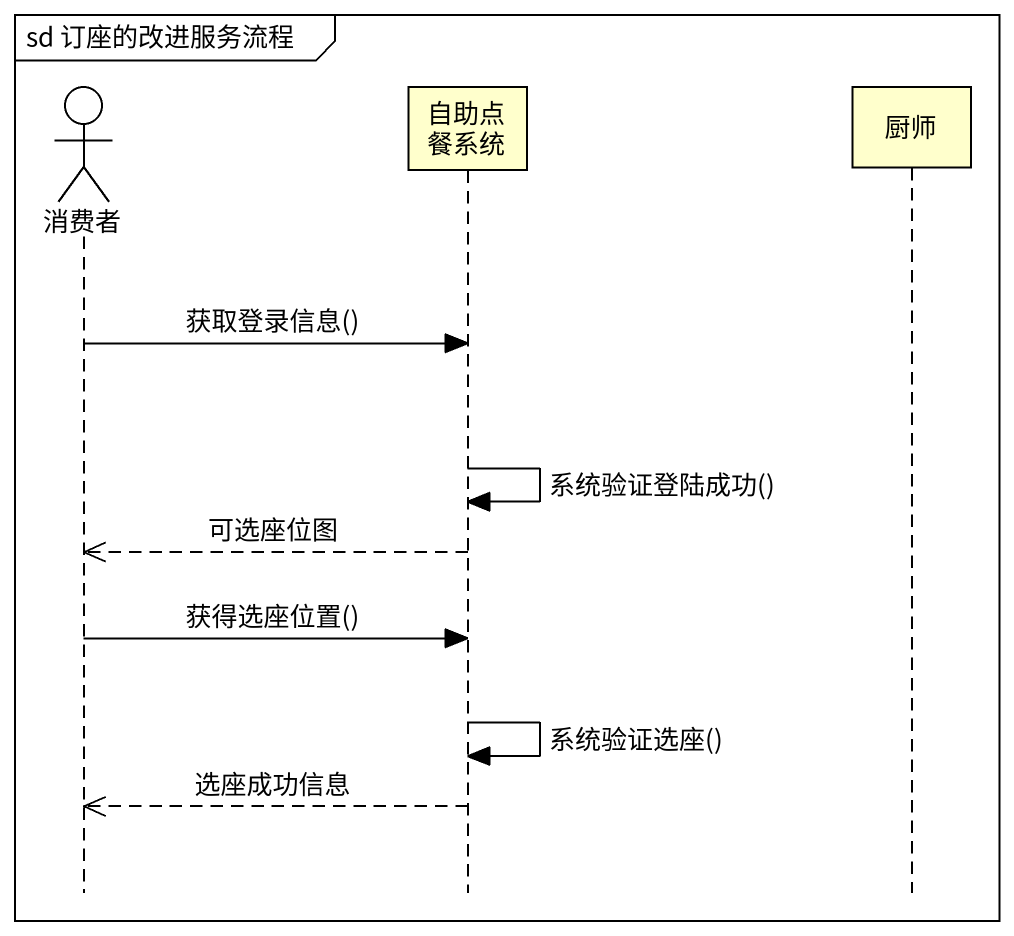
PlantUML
@startuml
mainframe sd 订座的改进服务流程
hide footbox
actor 消费者
participant 自助点餐系统
participant 厨师

消费者 -> 自助点餐系统 : 获取登录信息()
自助点餐系统 -> 自助点餐系统 : 系统验证登陆成功()
自助点餐系统 -->> 消费者 : 可选座位图
消费者 -> 自助点餐系统 : 获得选座位置()
自助点餐系统 -> 自助点餐系统 : 系统验证选座()
自助点餐系统 -->> 消费者 : 选座成功信息
@enduml
